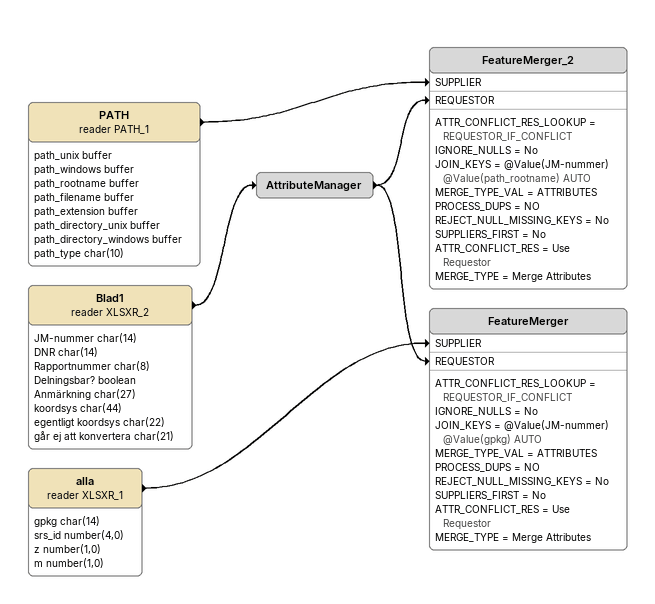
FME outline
PATH (reader PATH_1)
    attributes: path_unix buffer, path_windows buffer, path_rootname buffer, path_filename buffer, path_extension buffer, path_directory_unix buffer, path_directory_windows buffer, path_type char(10)
    -> FeatureMerger_2 [SUPPLIER]
Blad1 (reader XLSXR_2)
    attributes: JM-nummer char(14), DNR char(14), Rapportnummer char(8), Delningsbar? boolean, Anmärkning char(27), koordsys char(44), egentligt koordsys char(22), går ej att konvertera char(21)
    -> AttributeManager
AttributeManager
    -> FeatureMerger [REQUESTOR]
    -> FeatureMerger_2 [REQUESTOR]
FeatureMerger_2
    ATTR_CONFLICT_RES_LOOKUP = REQUESTOR_IF_CONFLICT
    IGNORE_NULLS = No
    JOIN_KEYS = @Value(JM-nummer) @Value(path_rootname) AUTO
    MERGE_TYPE_VAL = ATTRIBUTES
    PROCESS_DUPS = NO
    REJECT_NULL_MISSING_KEYS = No
    SUPPLIERS_FIRST = No
    ATTR_CONFLICT_RES = Use Requestor
    MERGE_TYPE = Merge Attributes
alla (reader XLSXR_1)
    attributes: gpkg char(14), srs_id number(4,0), z number(1,0), m number(1,0)
    -> FeatureMerger [SUPPLIER]
FeatureMerger
    ATTR_CONFLICT_RES_LOOKUP = REQUESTOR_IF_CONFLICT
    IGNORE_NULLS = No
    JOIN_KEYS = @Value(JM-nummer) @Value(gpkg) AUTO
    MERGE_TYPE_VAL = ATTRIBUTES
    PROCESS_DUPS = NO
    REJECT_NULL_MISSING_KEYS = No
    SUPPLIERS_FIRST = No
    ATTR_CONFLICT_RES = Use Requestor
    MERGE_TYPE = Merge Attributes
